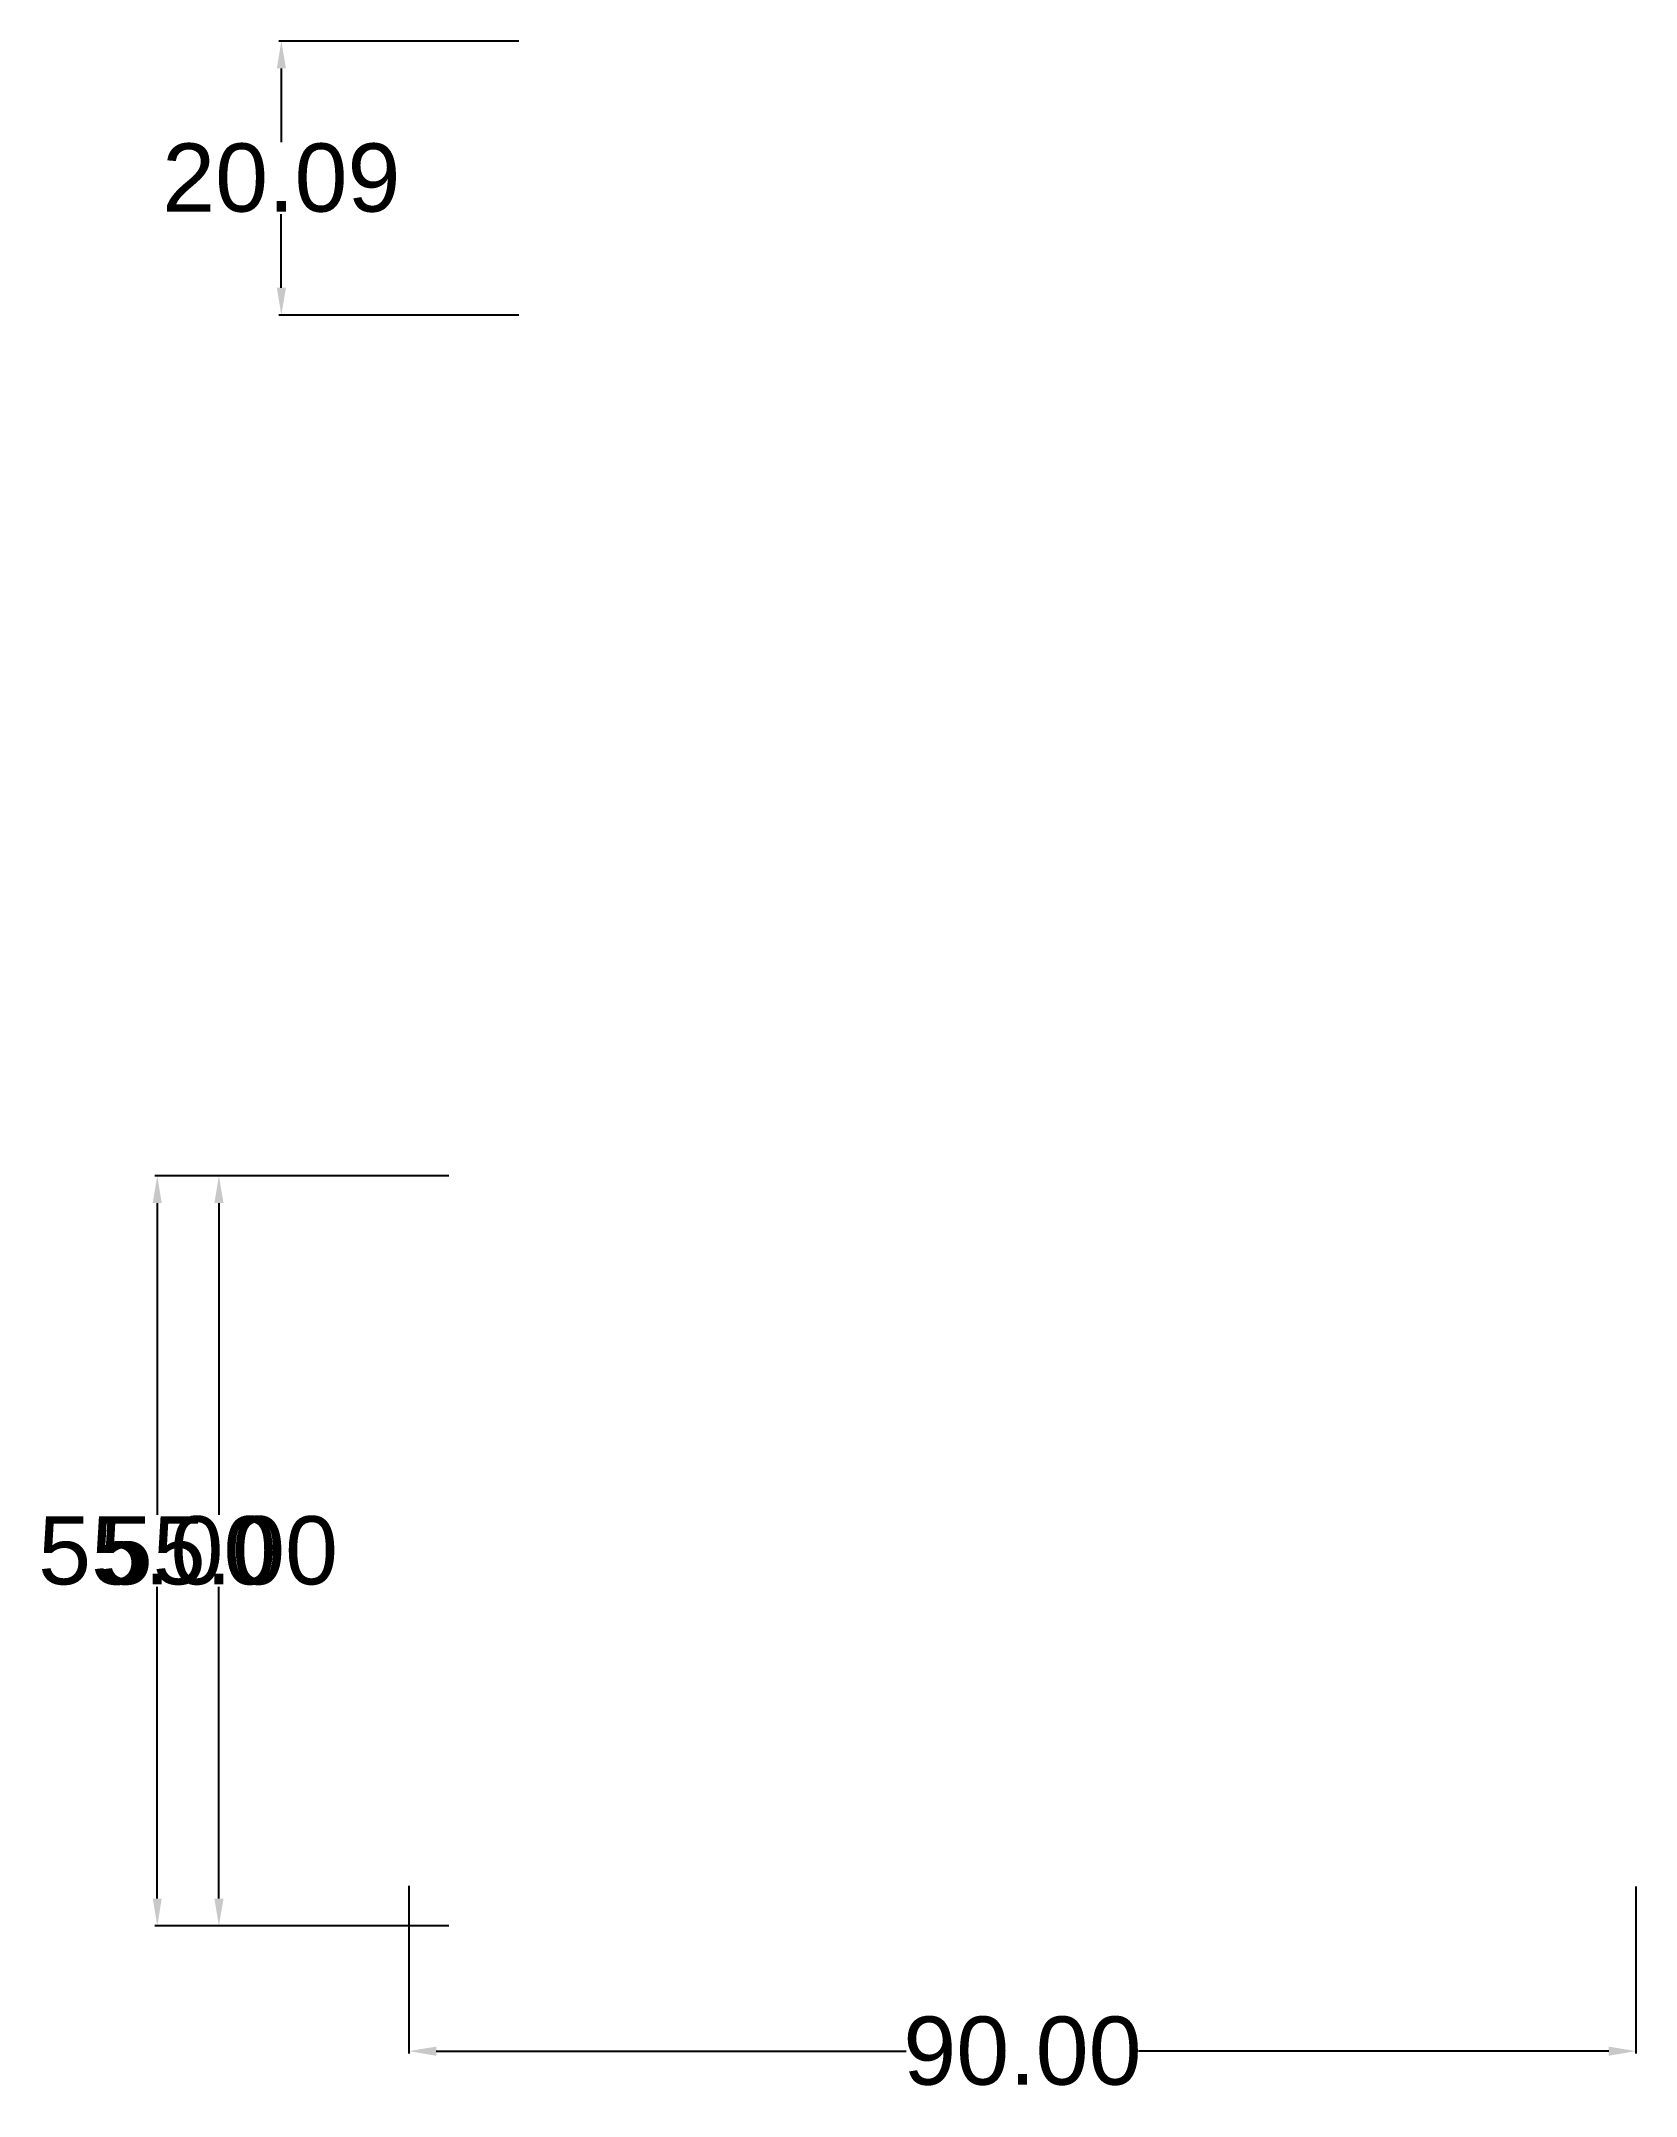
# Paper-space layout 'Layout1' of a CAD drawing. Header units: millimetres. Extents: x 73 to 190, y 2 to 152.
import ezdxf

# ---------------------------------------------------------------- set-up
doc = ezdxf.new("R2010")
doc.units = ezdxf.units.MM
doc.layers.add('1.0 - box', color=7, linetype='Continuous', true_color=0xc2ced6)
doc.layers.add('Layer1', color=7, linetype='Continuous', true_color=0xc2ced6)
doc.styles.get("Standard").update_dxf_attribs({"font": 'arial.ttf'})
doc.dimstyles.get("Standard").update_dxf_attribs({"dimtxt": 5, "dimasz": 2, "dimexe": 0.18, "dimexo": 0.0625, "dimgap": 0.09, "dimtad": 0, "dimtih": 1, "dimtoh": 1, "dimzin": 0, "dimdsep": 46, "dimtxsty": 'Standard', "dimcen": 0.09, "dimadec": 0, "dimazin": 0, "dimtfac": 1, "dimtofl": 0, "dimtmove": 0, "dimatfit": 3, "dimfxl": 1, "dimtolj": 1, "dimtzin": 0, "dimarcsym": 0})

# ---------------------------------------------------------------- blocks, each defined once
blk = doc.blocks.new('*D20')
at = {"layer": 'Defpoints', "color": 0, "transparency": 16777216}
for p in [(81.5, 69.28), (102.96, 69.28), (102.96, 14.28)]:
    blk.add_point(p, dxfattribs=at)
at = {"layer": 'Layer1', "color": 0, "lineweight": -2, "transparency": 16777216}
for p, q in [((102.89, 69.28), (81.32, 69.28)), ((81.5, 67.28), (81.5, 44.42)), ((81.5, 16.28), (81.5, 39.13)), ((102.89, 14.28), (81.32, 14.28))]:
    blk.add_line(p, q, dxfattribs=at)
at = {"layer": 'Layer1', "color": 0, "transparency": 16777216}
for points in [[(81.17, 67.28), (81.83, 67.28), (81.5, 69.28)], [(81.17, 16.28), (81.83, 16.28), (81.5, 14.28)]]:
    blk.add_solid(points, dxfattribs=at)
at = {"layer": 'Layer1', "color": 0, "transparency": 16777216, "insert": (81.5, 41.78), "char_height": 5, "attachment_point": 5}
blk.add_mtext('\\A1;55.00', dxfattribs=at)
blk = doc.blocks.new('*D21')
at = {"layer": '1.0 - box', "color": 0, "lineweight": -2, "transparency": 16777216}
for p, q in [((102.89, 69.28), (85.84, 69.28)), ((86.02, 67.28), (86.02, 44.42)), ((86.02, 16.28), (86.02, 39.13)), ((102.85, 14.28), (85.84, 14.28))]:
    blk.add_line(p, q, dxfattribs=at)
at = {"layer": '1.0 - box', "color": 0, "transparency": 16777216}
for points in [[(85.69, 67.28), (86.36, 67.28), (86.02, 69.28)], [(85.69, 16.28), (86.36, 16.28), (86.02, 14.28)]]:
    blk.add_solid(points, dxfattribs=at)
at = {"layer": 'Defpoints', "color": 0, "transparency": 16777216}
for p in [(102.96, 69.28), (86.02, 14.28), (102.91, 14.28)]:
    blk.add_point(p, dxfattribs=at)
at = {"layer": '1.0 - box', "color": 0, "transparency": 16777216, "insert": (86.02, 41.78), "char_height": 5, "attachment_point": 5}
blk.add_mtext('\\A1;55.00', dxfattribs=at)
blk = doc.blocks.new('*D22')
at = {"layer": '1.0 - box', "color": 0, "lineweight": -2, "transparency": 16777216}
for p, q in [((99.96, 17.21), (99.96, 4.91)), ((189.96, 17.17), (189.96, 4.91)), ((101.96, 5.09), (136.44, 5.09)), ((187.96, 5.09), (153.47, 5.09))]:
    blk.add_line(p, q, dxfattribs=at)
at = {"layer": '1.0 - box', "color": 0, "transparency": 16777216}
for points in [[(101.96, 5.42), (101.96, 4.75), (99.96, 5.09)], [(187.96, 5.42), (187.96, 4.75), (189.96, 5.09)]]:
    blk.add_solid(points, dxfattribs=at)
at = {"layer": 'Defpoints', "color": 0, "transparency": 16777216}
for p in [(99.96, 17.28), (189.96, 17.23), (189.96, 5.09)]:
    blk.add_point(p, dxfattribs=at)
at = {"layer": '1.0 - box', "color": 0, "transparency": 16777216, "insert": (144.96, 5.09), "char_height": 5, "attachment_point": 5}
blk.add_mtext('\\A1;90.00', dxfattribs=at)
blk = doc.blocks.new('*D23')
at = {"layer": '1.0 - box', "color": 0, "lineweight": -2, "transparency": 16777216}
for p, q in [((108.01, 152.48), (90.42, 152.48)), ((90.6, 150.48), (90.6, 145.08)), ((90.6, 134.39), (90.6, 139.79)), ((108.01, 132.39), (90.42, 132.39))]:
    blk.add_line(p, q, dxfattribs=at)
at = {"layer": '1.0 - box', "color": 0, "transparency": 16777216}
for points in [[(90.27, 150.48), (90.94, 150.48), (90.6, 152.48)], [(90.27, 134.39), (90.94, 134.39), (90.6, 132.39)]]:
    blk.add_solid(points, dxfattribs=at)
at = {"layer": 'Defpoints', "color": 0, "transparency": 16777216}
for p in [(108.07, 152.48), (90.6, 132.39), (108.07, 132.39)]:
    blk.add_point(p, dxfattribs=at)
at = {"layer": '1.0 - box', "color": 0, "transparency": 16777216, "insert": (90.6, 142.44), "char_height": 5, "attachment_point": 5}
blk.add_mtext('\\A1;20.09', dxfattribs=at)

psp = doc.layouts.get("Layout1")

# ---------------------------------------------------------------- dimensions: what is measured, and where the dimension line sits
at = {"layer": '1.0 - box', "color": 2}
dim = psp.add_linear_dim(base=(90.602, 132.393), p1=(108.069, 152.481), p2=(108.069, 132.393), angle=90, dimstyle='Standard', dxfattribs=at)
dim.commit()
dim.dimension.update_dxf_attribs({"geometry": '*D23', "text_midpoint": (90.602, 142.437)})
dim = psp.add_linear_dim(base=(86.023, 14.276), p1=(102.956, 69.276), p2=(102.915, 14.276), angle=90, dimstyle='Standard', override={"dimlfac": -1}, dxfattribs=at)
dim.commit()
dim.dimension.update_dxf_attribs({"geometry": '*D21', "text_midpoint": (86.023, 41.776)})
dim = psp.add_linear_dim(base=(189.956, 5.087), p1=(99.956, 17.276), p2=(189.956, 17.234), dimstyle='Standard', override={"dimlfac": -1}, dxfattribs=at)
dim.commit()
dim.dimension.update_dxf_attribs({"geometry": '*D22', "text_midpoint": (144.956, 5.087)})
at = {"layer": 'Layer1', "color": 2}
dim = psp.add_linear_dim(base=(81.499, 69.276), p1=(102.956, 14.276), p2=(102.956, 69.276), angle=90, dimstyle='Standard', override={"dimlfac": -1}, dxfattribs=at)
dim.commit()
dim.dimension.update_dxf_attribs({"geometry": '*D20', "text_midpoint": (81.499, 41.776)})

doc.saveas('drawing.dxf')
